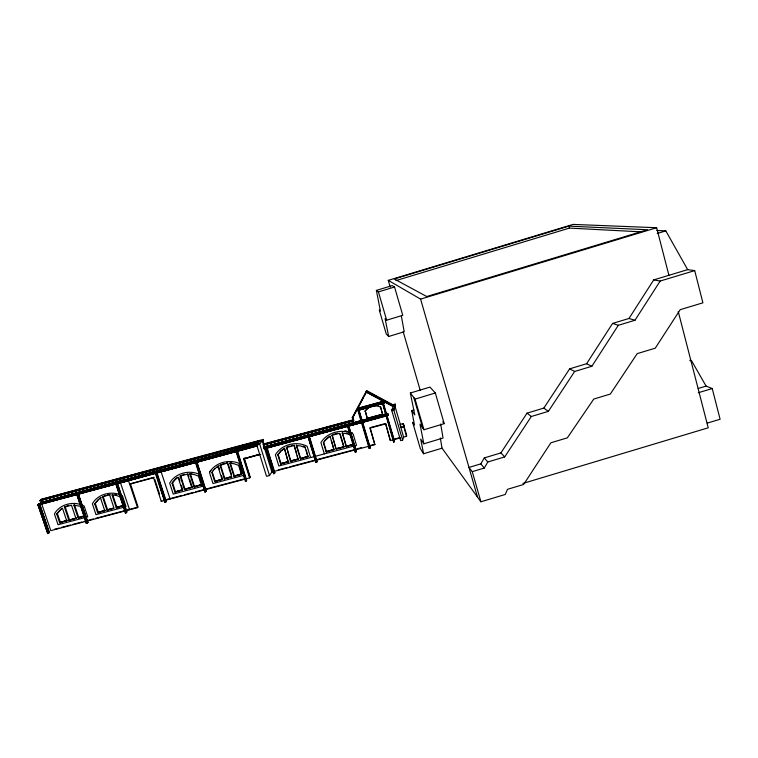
<?xml version="1.0" encoding="UTF-8"?>
<svg xmlns="http://www.w3.org/2000/svg" width="758" height="758" viewBox="0 0 758 758"><rect width="100%" height="100%" fill="white"/><g stroke="black" fill="none" stroke-linecap="round" stroke-linejoin="round"><path stroke-width="1.14" d="M230.271 462.806L229.863 463.299L233.985 476.346L234.677 475.977L234.667 476.763L230.271 462.806L231.901 462.854M190.296 473.542L189.832 474.044L193.982 486.996L194.768 486.598L194.74 487.394L190.296 473.542L191.907 473.579M84.176 516.046L79.107 517.392L79.003 518.188L74.445 504.629L73.82 505.169L78.083 517.856L84.166 516.236M400.641 425.532L394.53 404.753L394.691 406.8L392.881 407.046L391.839 410.732L400.65 440.644L402.64 440.114L403.569 437.091L406.487 436.314L406.724 435.537L403.455 424.3L403.995 426.868L400.707 427.531L403.995 426.868M394.302 441.734L394.482 440.948L393.582 441.923L394.302 441.734L382.799 402.801L382.563 403.341M394.094 441.052L393.952 441.649L382.439 402.725L383.169 402.526L394.539 441.033L393.809 441.222M400.48 437.868L390.342 440.559L385.595 423.504L370.141 427.645L374.878 444.662L271.885 471.997L269.488 475.531L266.532 476.318L256.706 444.794L259.245 441.573M402.64 440.114L393.838 410.192L394.691 406.8M394.283 405.416L392.369 405.937L366.37 392.076L392.322 406.07L394.89 405.378L395.136 404.109L392.805 404.734L366.635 390.626L352.252 417.592L353.171 420.652L263.291 444.889L353.626 420.842L352.754 417.554L353.626 420.842M394.89 405.378L395.136 404.109M390.342 440.559L385.595 423.504M366.635 390.626L366.19 391.507L392.445 405.663L392.805 404.734M388.077 415.536L387.708 413.413L263.708 447.163L264.239 448.859L388.077 415.536L387.556 413.802L263.708 447.163M387.878 414.759L386.523 416.559M387.812 415.441L387.395 414.02L359.14 421.287L359.226 423.305L358.676 421.42L264.277 446.85L264.703 448.243L358.913 423.21L264.4 448.651L263.964 447.258L358.496 421.799L358.828 421.211L359.368 423.087L387.963 415.052L387.546 413.631L358.686 421.751M386.921 415.232L387.708 413.413M386.192 415.422L386.817 413.83M369.563 448.111L358.392 409.424M369.913 448.196L370.141 447.4L369.193 448.385L369.913 448.196L358.439 409.765L358.761 409.149L358.041 409.339L357.719 409.964L369.193 448.385M382.42 414.266L367.128 418.388L382.42 414.266L380.469 406.639L382.297 412.807M382.904 403.133L359.017 410.078L384.429 403.19L384.069 401.077L358.695 407.965M384.23 402.422L382.866 404.156L383.51 402.621M358.496 408.344L359.169 409.86L384.164 403.085L383.899 401.295L358.496 408.344L370.198 447.485L369.478 447.675L358.041 409.339M382.961 403.237L383.169 402.526M384.069 401.077L382.525 403.019M382.231 403.427L383.178 401.494M382.629 403.322L382.856 402.782L394.151 441.033M382.439 402.725L393.582 441.923M361.585 447.514L355.767 449.314M347.439 426.1L355.246 452.081L355.966 451.891L356.279 451.181L348.5 425.257L347.505 426.195M355.246 452.081L355.568 451.37L347.78 425.446M355.834 451.19L355.616 451.806L348.13 425.532L355.938 451.721L355.227 451.91L356.222 451.086L348.519 425.428L347.799 425.617M355.938 451.721L356.222 451.086L355.568 451.37M362.532 421.789L363.3 420.169L363.632 421.287L362.153 423.116M361.812 421.988L362.4 420.747M359.339 422.936L358.638 421.59M367.128 418.388L365.185 410.779L367.327 417.952M359.112 423.163L387.963 415.052M353.796 444.453L346.103 446.5L354.014 443.989M358.922 408.079L357.776 410.059L359.633 407.88L359.974 409.007L358.468 410.76M353.171 420.652L353.664 419.676L264.097 443.847L263.291 444.889M348.585 425.551L349.438 423.902L349.77 425.02L348.206 426.858M336.145 449.153L332.212 434.893L331.966 435.348L336.145 449.153L343.762 447.125L339.593 433.301L331.966 435.348M352.252 417.592L352.745 416.625M348.225 426.005L348.5 425.257M347.875 425.74L348.718 424.092L349.059 425.21L349.77 425.02M346.103 446.5L342.322 432.733L346.614 446.974L346.33 446.036M353.105 416.862L363.48 397.448M364.57 395.411L366.815 391.194L368.89 392.312M352.678 417.696L366.427 391.952M326.148 451.815L323.372 442.672L326.66 438.503L330.043 436.03L333.804 449.778L326.148 451.815L334.051 449.305L331.379 440.455M316.247 462.238L316.607 461.594L308.828 436.106L308.506 436.693M315.934 462.503L317.052 461.575L309.198 435.831L308.061 436.703L315.934 462.503L316.645 462.314L316.986 461.489L315.915 462.323L308.127 436.798L309.652 434.618M323.372 442.672L323.638 442.208L326.698 452.27L326.414 451.342M480.913 501.777L472.262 471.656L468.975 467.43L480.818 463.868L484.277 457.908L500.886 452.914L527.037 413.148L543.808 408.107L569.656 368.843L586.588 363.736L612.587 323.42L628.979 318.474L634.996 320.255L660.171 281.047L694.707 270.615L702.903 302.821L680.201 309.671L655.253 348.187L637.213 353.616L610.323 394.065L593.779 399.04L567.344 437.84L550.876 442.786L523.626 484.476L507.5 489.317L505.273 494.462L480.913 501.777L442.047 448.196L440.303 437.963M472.262 471.656L484.296 468.037L487.82 461.982L504.705 456.913L531.311 416.502L548.356 411.367L574.659 371.458L591.865 366.275L618.329 325.286L634.996 320.255M307.89 456.676L305.104 447.561L300.471 445.912L296.245 445.486L300.301 458.694L307.89 456.676L306.327 450.129M300.301 458.694L308.184 456.193M298.548 458.969L290.788 460.826L286.571 447.144L290.475 461.309L297.989 459.31L297.316 455.662M305.104 447.561L305.398 447.097L303.181 446.121M309.283 436.125L310.354 434.429L310.695 435.537L308.923 437.432M308.838 436.608L309.217 436.011L308.506 436.201M309.198 435.831L308.771 436.513L316.645 462.314M209.729 472.149L210.828 470.481M290.475 461.309L298.292 458.827M628.979 318.474L653.709 279.91L687.677 269.649L694.707 270.615M59.664 522.755L67.367 520.31L59.664 522.755L56.717 514.047L61.834 508.485M56.717 514.047L60.053 509.992M288.173 461.925L284.43 448.272L281.104 450.716L277.807 454.866L280.621 463.934L288.173 461.925L284.43 448.272M99.232 498.821L101.117 497.466L100.52 498.006L104.756 510.75L97.611 512.654L94.693 503.89L99.829 498.29M94.693 503.89L98.009 499.806M297.989 459.31L294.085 445.126L296.672 453.559M274.775 472.679L273.629 473.532L274.462 472.765L266.598 447.476M274.339 473.523L274.851 472.765L266.911 447.22L265.688 448.111L273.638 473.712L274.339 473.523L266.21 447.409M280.621 463.934L288.485 461.433M174.871 479.577L178.064 477.199L182.233 490.123L174.918 492.075L172.047 483.178L177.22 477.521M172.047 483.178L173.781 480.799M273.638 473.712L274.851 472.765M221.478 475.749L222.511 479.009L222.094 479.52L214.685 481.491L211.833 472.528L213.538 470.149M277.807 454.866L280.773 451.19L284.098 448.745M364.986 411.196L369.212 407.055M130.196 483.812L154.092 477.246L153.58 477.758L161.255 501.351L249.59 477.91L250.197 477.085L244.228 458.078M235.994 451.304L245.393 481.197L246.653 480.24L237.282 450.413L236.07 451.389M236.97 450.669L246.265 480.24L245.706 480.942L236.392 451.304L237.804 449.541M245.393 481.197L246.587 480.155L245.393 481.027L246.085 480.837L236.591 450.603M274.33 473.352L266.456 448.006L268.313 445.751L268.654 446.85L266.645 448.802M265.755 448.196L266.92 447.391M267.299 446.367L266.077 448.111L273.951 473.456L274.396 472.784L266.541 447.495M264.239 448.859L264.504 448.281M263.386 445.173L264.182 444.131L351.835 420.482M262.704 440.777L263.405 439.413L236.221 446.642L235.331 447.694L39.672 500.602L262.704 440.777L263.405 439.413M256.706 444.794L259.672 444.008L262.183 440.796L271.885 471.997M233.985 476.346L241.432 474.366L238.599 465.365L238.988 464.872M249.59 477.91L243.631 458.931L258.829 454.468M221.544 464.389L220.066 465.384L224.349 478.914L230.243 476.943M214.685 481.491L222.511 479.009M204.906 491.933L206.167 490.871L196.786 461.338L196.104 461.527L195.422 462.257L204.906 491.933L205.854 490.957L196.474 461.594M236.676 450.887L238.846 448.935L239.196 450.025L237.027 451.986M220.066 465.384L227.845 462.911L226.651 463.015M236.771 451.209L237.292 450.584L236.591 450.773L246.094 481.017M262.6 440.445L235.435 448.025L236.202 447.116M216.617 467.335L218.38 465.999L219.413 469.249M193.982 486.996L201.789 484.523L194.446 486.475M211.833 472.528L212.268 472.026L215.405 481.889M184.147 474.271L180.139 476.1L184.469 489.535L192.21 487.072L189.689 479.236M201.344 485.035L198.492 476.1L198.937 475.598M184.469 489.535L192.21 487.072M165.272 502.26L155.788 473.058L165.216 502.279L165.926 501.54L156.101 471.296L121.867 480.847M156.773 472.139L155.333 473.068L164.903 502.535L166.239 501.464L165.557 501.644M174.918 492.075L182.706 489.602M213.112 470.642L215.139 468.406M161.255 501.351L161.757 500.811M198.928 460.892L196.54 462.911L198.928 460.892L198.577 459.812L196.189 462.153M195.498 462.342L196.786 461.518M197.895 459.992L195.82 462.257L205.219 491.667L195.877 462.238M324.718 440.749L329.787 436.485M365.735 410.125C369.203 406.089 375.494 404.687 380.289 407.055M262.183 440.796L40.591 500.593L50.795 530.657L137.558 507.642L138.098 507.093L130.395 483.632L129.845 484.144L153.58 477.758M115.718 483.765L125.373 513.005L126.036 512.834L126.776 511.925L117.234 482.988L116.561 483.168M125.373 513.005L126.776 511.925M257.739 445.344L163.169 471.353L162.629 469.676M156.48 472.983L156.044 471.618L163.084 469.23L163.605 470.917M162.676 469.827L258.44 443.648M156.29 471.239L122.066 480.799L122.512 482.154L156.101 473.087L158.792 470.557L159.142 471.637L156.546 473.693M157.181 473.068L159.142 471.637M155.418 473.153L158.119 470.737M159.995 468.416L170.114 499.001M117.102 508.05L112.591 494.396L112.013 494.917L116.239 507.699L122.957 505.51M105.769 495.372L102.538 496.926L106.935 510.172L112.809 508.211M78.747 494.235L80.31 492.918L79.95 491.847L76.681 494.405L86.308 523.361L87.786 522.262L78.169 493.534L77.505 493.714M86.308 523.361L87.881 522.338L78.178 493.363L77.515 493.534L87.217 522.518L87.881 522.338M97.611 512.654L105.343 510.2M102.538 496.926L110.242 494.481M118.201 483.32L122.133 482.259L122.625 481.813L122.18 480.458L117.272 481.785L117.717 483.13M156.546 472.651L122.36 482.363L121.82 480.695M127.344 477.246L137.558 507.642M116.666 483.272L119.47 481.178L119.821 482.249L117.026 484.353M116.77 482.23L122.322 480.24L122.872 481.899L122.303 480.259M117.736 483.708L119.821 482.249M78.083 517.856L84.782 515.677M115.813 483.841L117.244 482.818L126.87 512.001L126.198 512.181M118.798 481.358L116.182 483.746L125.743 512.74M119.338 479.407L129.571 509.755M68.495 505.33L64.458 507.149L68.883 520.301L76.539 517.866M38.914 503.956L48.692 532.732L49.346 532.552L39.568 503.776L37.9 504.762L47.707 533.594L48.36 533.424L49.251 532.486L39.558 503.956L38.004 504.837L47.716 533.414L48.37 533.244M47.707 533.594L48.948 532.561L39.198 504.051M87.786 522.262L86.317 523.191L86.98 523.011L77.344 494.225L80.613 491.667L80.964 492.738L77.97 494.889M214.713 468.899L218.38 465.999M39.009 504.231L42.211 502.042L42.571 503.104L39.378 505.302L40.032 505.122M41.557 502.222L38.298 504.762L48.076 533.319M40.562 502.81L258.592 443.43M39.776 500.924L41.197 499.399L260.657 440.493M61.19 509.025L62.459 508.211L66.732 520.879M64.458 507.149L71.489 505.254L75.923 518.425L68.883 520.301M180.139 476.1L187.425 474.138L191.746 487.593M286.249 447.618L293.772 445.6M222.378 464.114L224.055 463.555M287.661 446.642L289.366 446.074M333.321 434.381L337.708 433.15M390.237 287.149L388.267 280.365L573.095 224.406L656.646 227.722L668.916 275.315M568.888 226.13L394.274 278.991L426.745 296.53L647.55 229.75L568.888 226.13L569.41 228.092L641.135 231.853M395.96 280.593L569.41 228.092M388.683 336.467L386.248 333.899L379.265 310.003L380.412 311.045L376.375 290.399L392.218 285.605L394.548 287.017L402.763 315.319L386.665 320.179L385.102 318.72L388.683 336.467L404.213 331.777L401.38 316.152M376.375 290.399L378.413 291.896L394.548 287.017M388.267 280.365L420.605 299.107L656.646 227.722M657.214 233.492L665.808 230.887L687.677 269.649M413.925 409.926L411.717 410.59L414.787 414.91L410.343 393.014L429.976 387.092L435.338 392.995L444.197 423.656L423.968 429.739L420.008 424.12L423.826 443.809L443.042 438.029L440.692 424.016M410.343 393.014L415.043 399.115L435.338 392.995M411.717 410.59L414.503 425.086L412.627 422.31L420.311 448.556L423.589 453.748L442.047 448.196M698.232 388.456L706.096 386.097L712.236 388.541L720.1 419.25L707.28 423.106M698.298 392.739L712.236 388.541M522.935 483.433L708.218 427.806L678.249 311.529M358.742 408.448L383.747 401.664L384.164 403.085M358.06 409.51L358.78 409.311M359.254 409.197L359.974 409.007M382.468 402.896L383.188 402.697M358.127 409.633L358.847 409.443M357.719 409.964L358.439 409.765M359.207 409.699L384.581 402.82M392.625 405.274L395.24 404.45M392.445 405.663L394.795 405.028M116.893 481.88L40.761 502.753L41.216 504.089L116.846 483.68M258.26 443.847L40.515 502.658L41.065 504.288L115.936 484.087M40.941 502.706L41.595 502.526M41.889 502.45L117.073 481.832M258.127 444.055L162.885 469.771L163.321 471.144L257.426 445.751M41.917 503.274L42.571 503.104M80.31 492.918L80.964 492.738M156.773 472.31L156.101 472.499L165.585 502.175L164.903 502.355M238.505 450.214L239.196 450.025M77.61 493.818L78.273 493.638M156.195 472.604L156.868 472.424M196.189 461.811L196.881 461.631M37.9 504.762L38.554 504.582L48.36 533.424M41.804 503.615L116.391 483.585L126.036 512.834M118.693 482.865L122.625 481.813M158.005 472.262L163.377 470.813L162.932 469.448L156.489 471.192L166.324 501.54L165.642 501.72M38.004 504.837L38.658 504.667M41.681 503.805L116.486 483.661L126.046 512.654L125.373 512.834M118.636 483.036L156.792 472.746M157.929 472.433L256.848 445.742M391.943 409.32L393.942 408.789M157.56 472.698L162.932 471.249L162.496 469.884M118.125 483.5L156.328 473.191M157.474 472.888L257.654 445.856M269.725 442.757L264.068 444.283L262.751 440.057L263.5 439.744M271.98 442.141L322.87 428.412M325.135 427.806L334.183 425.361M336.438 424.755L345.487 422.31M347.751 421.704L351.144 420.785M392.047 410.182L394.046 409.652M263.5 445.031L353.692 420.699M391.839 410.732L393.838 410.192M267.953 447.04L268.654 446.85M309.994 435.727L310.695 435.537M362.921 421.476L363.632 421.287M264.561 448.433L388.219 415.157M243.877 458.618L259.833 454.336M243.631 458.931L260.743 454.336M385.424 423.94L369.942 428.09L374.878 444.662M404.052 426.451L403.247 423.599L400.063 424.442L403.569 437.091M240.627 445.941L243.943 445.06M246.161 444.472L249.477 443.591M251.694 443.004L258.326 441.232M234.383 475.844L241.821 473.864M343.99 446.661L336.381 448.679L344.208 446.813M66.78 520.68L60.318 522.196M70.939 519.571L75.952 518.235M99.62 511.934L104.718 510.579M112.98 508.372L107.522 509.622M123.336 505.614L116.808 507.149M175.742 491.667L181.996 490M192.532 487.195L184.933 489.005M194.768 486.598L201.059 484.921M216.485 480.818L222.814 479.132M231.37 476.858L224.766 478.402L220.483 464.891M234.677 475.977L241.053 474.281M280.943 463.441L288.751 461.575M301.93 458.069L308.43 456.344M326.641 451.493L334.278 449.456M346.548 446.187L352.034 444.728M106.935 510.172L114.051 508.277L109.664 495.012M116.239 507.699L123.431 505.785M224.349 478.914L231.721 476.953L227.438 463.403M203.987 485.916L173.231 494.093L169.678 483.121C175.354 473.077 189.462 469.515 199.619 474.489M244.095 475.247L212.97 483.528L209.454 472.471C215.414 462.077 230.214 458.571 240.599 464.133M54.481 529.283L59.058 528.07M61.351 527.464L70.494 525.029M72.777 524.422L81.93 521.997M84.214 521.39L93.367 518.965M95.65 518.358L136.819 507.434M163.719 500.289L182.015 495.438M184.298 494.822L193.451 492.397M195.735 491.79L244.91 478.743M278.3 469.875L287.415 467.459M289.698 466.852L313.613 460.504M315.897 459.898L353.493 449.92M369.667 445.628L373.988 444.482M395.003 438.901L399.504 437.707M48.597 532.656L49.251 532.486M205.589 491.572L204.906 491.752L206.167 490.871L205.56 491.137L196.104 461.527M315.915 462.323L316.626 462.143M369.165 448.215L369.885 448.025L358.449 409.405M393.554 441.753L394.283 441.554M291.1 445.609L292.863 445.24M107.409 494.927L109.086 494.586M342.085 433.188L346.359 433.604L350.291 434.94M229.863 463.299L234.023 463.725L238.599 465.365M189.832 474.044L193.953 474.47L198.492 476.1M112.013 494.917L116.059 495.353L120.522 496.973M73.82 505.169L80.13 506.268M656.769 230.47L665.808 230.887M114.989 494.567L116.628 494.822M344.899 431.008L346.918 431.33M344.814 431.16L346.832 431.491M653.709 279.91L660.171 281.047M69.518 519.742L69.821 520.632L65.093 506.6M346.586 433.159L348.216 433.614M349.59 432.515C339.3 429.236 326.546 433.121 320.918 442.625L324.348 453.9M119.063 494.32C109.484 491.127 97.356 494.699 92.372 503.824L95.982 514.644L126.027 506.647L122.436 495.77L120.787 494.993M80.803 504.582C71.337 501.408 59.304 504.913 54.424 513.981L58.063 524.726L87.757 516.833L84.147 506.022L81.693 504.856M612.587 323.42L618.329 325.286M689.723 360.315L691.703 361.016L706.096 386.097M350.764 432.344L352.479 433.15M350.689 432.505L352.404 433.311M350.537 432.799L353.114 434.002L356.525 445.344L278.849 465.999L275.381 454.819C281.54 444.321 296.549 440.682 307.151 446.31L310.591 457.557M586.588 363.736L591.865 366.275M569.656 368.843L574.659 371.458M370.956 393.43L377.162 396.775M379.227 397.893L388.541 402.905M390.607 404.023L392.682 405.142M371.932 394.113L373.997 395.231M379.171 398.016L385.386 401.37M300.594 458.211L300.879 459.149L296.549 445.022M543.808 408.107L548.356 411.367M527.037 413.148L531.311 416.502M500.886 452.914L504.705 456.913M484.277 457.908L487.82 461.982M480.818 463.868L484.296 468.037M442.7 421.827L444.197 423.656M423.826 443.809L420.709 439.081L423.589 453.748M401.134 427.228L400.944 426.574M41.197 499.399L236.221 446.642M57.371 513.498L60.612 523.086M77.809 493.629L87.483 522.347M82.252 507.216L84.82 514.871M77.24 494.15L86.971 523.191M86.677 523.096L77.041 494.311L86.62 523.105M103.126 496.395L107.816 510.522M95.29 503.35L98.502 513.005M116.874 483.083L126.472 512.01M116.571 482.998L125.828 511.063M116.116 483.765L125.686 512.749M122.559 480.354L123.004 481.709M121.687 480.904L122.133 482.259M155.788 471.523L165.282 500.602M155.655 471.722L165.576 502.355M154.822 479.492L159.568 494.074M172.53 482.666L175.401 491.544M163.321 469.344L163.766 470.709M187.899 473.636L188.969 477M180.612 475.588L185.227 489.924M178.897 477.767L179.93 480.989M181.323 485.3L182.365 488.522M196.417 461.613L205.797 490.976M196.104 461.698L205.589 491.743M199.297 476.716L201.078 482.287M217.963 466.492L222.094 479.52M228.205 464.038L231.408 474.186M244.019 458.448L249.96 477.398M236.913 450.688L246.208 480.259M241.992 468.577L243.744 474.138M239.348 465.999L241.461 472.736M266.143 448.092L274.017 473.437M259.672 444.008L269.488 475.531M278.148 454.393L281.237 464.37L281.209 463.583M308.885 436.096L316.664 461.575L316.304 462.228L308.449 436.712M308.487 436.03L316.342 461.764M340.152 433.908L343.668 445.59M358.496 421.799L358.913 423.21M348.159 425.911L355.966 451.891M383.918 401.446L384.429 403.19M406.487 436.314L403.199 424.376M415.043 399.115L423.968 429.739M413.802 397.505L422.651 427.872M378.413 291.896L386.665 320.179M403.171 331.682L420.226 390.361M420.605 299.107L477.493 497.077M403.247 423.599L403.891 426.678"/></g></svg>
